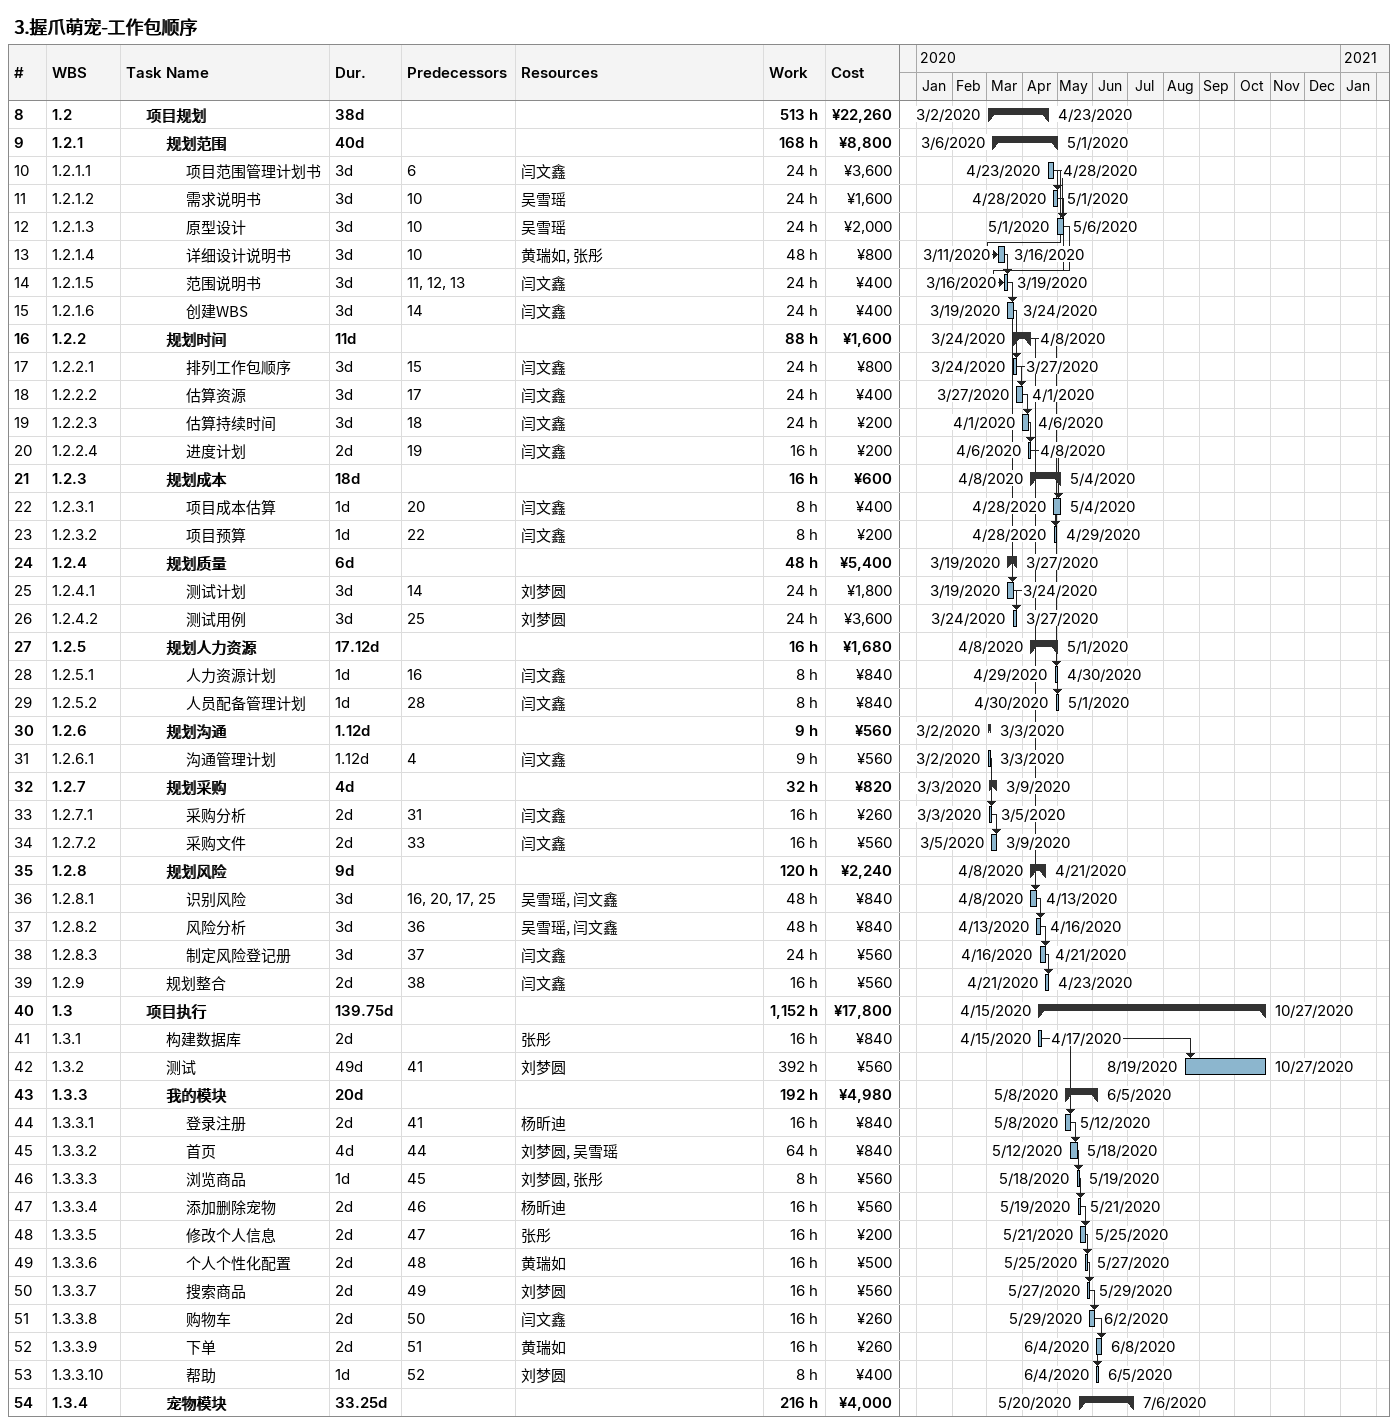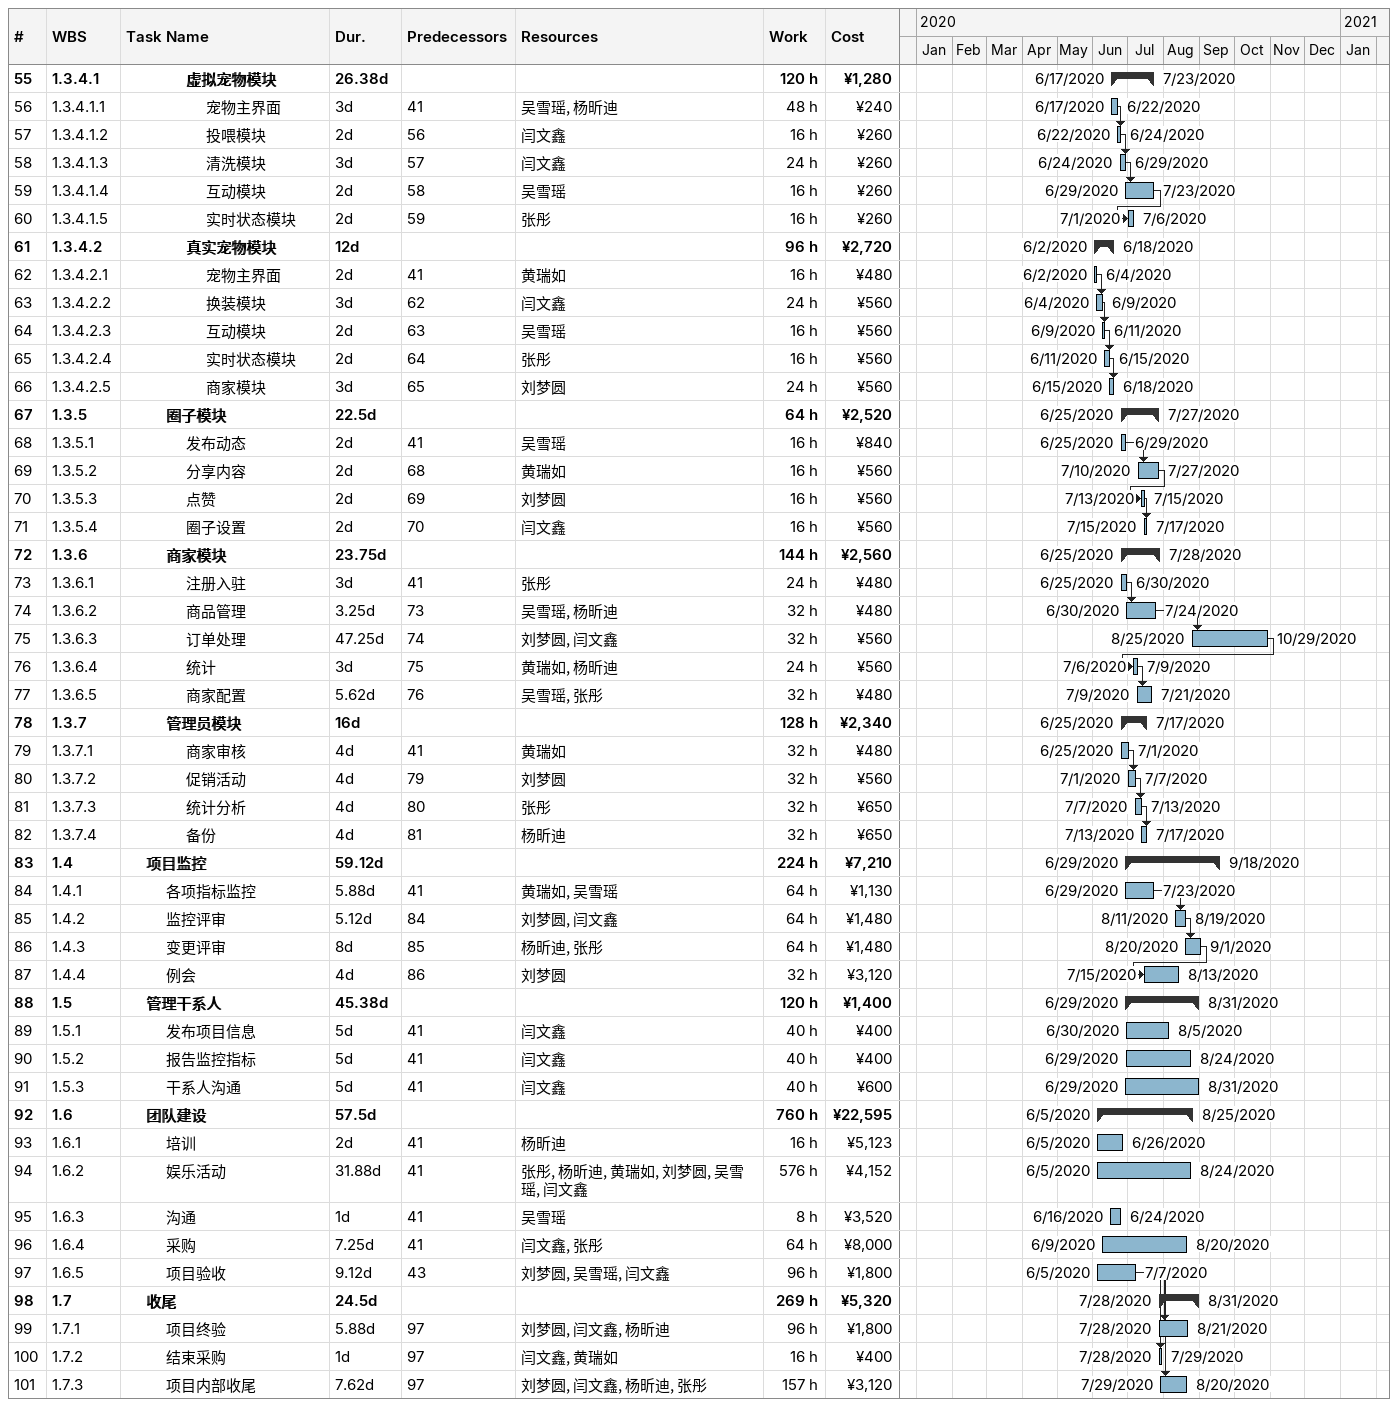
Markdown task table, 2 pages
3.握爪萌宠-工作包顺序

| ID | WBS | Task | Duration | Start | Finish | Predecessors | Resources | Work (h) | Cost (¥) |
|---|---|---|---|---|---|---|---|---|---|
| 8 | 1.2 | **项目规划** | 38d | 2020-03-02 | 2020-04-23 |  |  | 513 | 22260 |
| 9 | 1.2.1 | **规划范围** | 40d | 2020-03-06 | 2020-05-01 |  |  | 168 | 8800 |
| 10 | 1.2.1.1 | 项目范围管理计划书 | 3d | 2020-04-23 | 2020-04-28 | 6 | 闫文鑫 | 24 | 3600 |
| 11 | 1.2.1.2 | 需求说明书 | 3d | 2020-04-28 | 2020-05-01 | 10 | 吴雪瑶 | 24 | 1600 |
| 12 | 1.2.1.3 | 原型设计 | 3d | 2020-05-01 | 2020-05-06 | 10 | 吴雪瑶 | 24 | 2000 |
| 13 | 1.2.1.4 | 详细设计说明书 | 3d | 2020-03-11 | 2020-03-16 | 10 | 黄瑞如, 张彤 | 48 | 800 |
| 14 | 1.2.1.5 | 范围说明书 | 3d | 2020-03-16 | 2020-03-19 | 11, 12, 13 | 闫文鑫 | 24 | 400 |
| 15 | 1.2.1.6 | 创建WBS | 3d | 2020-03-19 | 2020-03-24 | 14 | 闫文鑫 | 24 | 400 |
| 16 | 1.2.2 | **规划时间** | 11d | 2020-03-24 | 2020-04-08 |  |  | 88 | 1600 |
| 17 | 1.2.2.1 | 排列工作包顺序 | 3d | 2020-03-24 | 2020-03-27 | 15 | 闫文鑫 | 24 | 800 |
| 18 | 1.2.2.2 | 估算资源 | 3d | 2020-03-27 | 2020-04-01 | 17 | 闫文鑫 | 24 | 400 |
| 19 | 1.2.2.3 | 估算持续时间 | 3d | 2020-04-01 | 2020-04-06 | 18 | 闫文鑫 | 24 | 200 |
| 20 | 1.2.2.4 | 进度计划 | 2d | 2020-04-06 | 2020-04-08 | 19 | 闫文鑫 | 16 | 200 |
| 21 | 1.2.3 | **规划成本** | 18d | 2020-04-08 | 2020-05-04 |  |  | 16 | 600 |
| 22 | 1.2.3.1 | 项目成本估算 | 1d | 2020-04-28 | 2020-05-04 | 20 | 闫文鑫 | 8 | 400 |
| 23 | 1.2.3.2 | 项目预算 | 1d | 2020-04-28 | 2020-04-29 | 22 | 闫文鑫 | 8 | 200 |
| 24 | 1.2.4 | **规划质量** | 6d | 2020-03-19 | 2020-03-27 |  |  | 48 | 5400 |
| 25 | 1.2.4.1 | 测试计划 | 3d | 2020-03-19 | 2020-03-24 | 14 | 刘梦圆 | 24 | 1800 |
| 26 | 1.2.4.2 | 测试用例 | 3d | 2020-03-24 | 2020-03-27 | 25 | 刘梦圆 | 24 | 3600 |
| 27 | 1.2.5 | **规划人力资源** | 17.12d | 2020-04-08 | 2020-05-01 |  |  | 16 | 1680 |
| 28 | 1.2.5.1 | 人力资源计划 | 1d | 2020-04-29 | 2020-04-30 | 16 | 闫文鑫 | 8 | 840 |
| 29 | 1.2.5.2 | 人员配备管理计划 | 1d | 2020-04-30 | 2020-05-01 | 28 | 闫文鑫 | 8 | 840 |
| 30 | 1.2.6 | **规划沟通** | 1.12d | 2020-03-02 | 2020-03-03 |  |  | 9 | 560 |
| 31 | 1.2.6.1 | 沟通管理计划 | 1.12d | 2020-03-02 | 2020-03-03 | 4 | 闫文鑫 | 9 | 560 |
| 32 | 1.2.7 | **规划采购** | 4d | 2020-03-03 | 2020-03-09 |  |  | 32 | 820 |
| 33 | 1.2.7.1 | 采购分析 | 2d | 2020-03-03 | 2020-03-05 | 31 | 闫文鑫 | 16 | 260 |
| 34 | 1.2.7.2 | 采购文件 | 2d | 2020-03-05 | 2020-03-09 | 33 | 闫文鑫 | 16 | 560 |
| 35 | 1.2.8 | **规划风险** | 9d | 2020-04-08 | 2020-04-21 |  |  | 120 | 2240 |
| 36 | 1.2.8.1 | 识别风险 | 3d | 2020-04-08 | 2020-04-13 | 16, 20, 17, 25 | 吴雪瑶, 闫文鑫 | 48 | 840 |
| 37 | 1.2.8.2 | 风险分析 | 3d | 2020-04-13 | 2020-04-16 | 36 | 吴雪瑶, 闫文鑫 | 48 | 840 |
| 38 | 1.2.8.3 | 制定风险登记册 | 3d | 2020-04-16 | 2020-04-21 | 37 | 闫文鑫 | 24 | 560 |
| 39 | 1.2.9 | 规划整合 | 2d | 2020-04-21 | 2020-04-23 | 38 | 闫文鑫 | 16 | 560 |
| 40 | 1.3 | **项目执行** | 139.75d | 2020-04-15 | 2020-10-27 |  |  | 1152 | 17800 |
| 41 | 1.3.1 | 构建数据库 | 2d | 2020-04-15 | 2020-04-17 |  | 张彤 | 16 | 840 |
| 42 | 1.3.2 | 测试 | 49d | 2020-08-19 | 2020-10-27 | 41 | 刘梦圆 | 392 | 560 |
| 43 | 1.3.3 | **我的模块** | 20d | 2020-05-08 | 2020-06-05 |  |  | 192 | 4980 |
| 44 | 1.3.3.1 | 登录注册 | 2d | 2020-05-08 | 2020-05-12 | 41 | 杨昕迪 | 16 | 840 |
| 45 | 1.3.3.2 | 首页 | 4d | 2020-05-12 | 2020-05-18 | 44 | 刘梦圆, 吴雪瑶 | 64 | 840 |
| 46 | 1.3.3.3 | 浏览商品 | 1d | 2020-05-18 | 2020-05-19 | 45 | 刘梦圆, 张彤 | 8 | 560 |
| 47 | 1.3.3.4 | 添加删除宠物 | 2d | 2020-05-19 | 2020-05-21 | 46 | 杨昕迪 | 16 | 560 |
| 48 | 1.3.3.5 | 修改个人信息 | 2d | 2020-05-21 | 2020-05-25 | 47 | 张彤 | 16 | 200 |
| 49 | 1.3.3.6 | 个人个性化配置 | 2d | 2020-05-25 | 2020-05-27 | 48 | 黄瑞如 | 16 | 500 |
| 50 | 1.3.3.7 | 搜索商品 | 2d | 2020-05-27 | 2020-05-29 | 49 | 刘梦圆 | 16 | 560 |
| 51 | 1.3.3.8 | 购物车 | 2d | 2020-05-29 | 2020-06-02 | 50 | 闫文鑫 | 16 | 260 |
| 52 | 1.3.3.9 | 下单 | 2d | 2020-06-04 | 2020-06-08 | 51 | 黄瑞如 | 16 | 260 |
| 53 | 1.3.3.10 | 帮助 | 1d | 2020-06-04 | 2020-06-05 | 52 | 刘梦圆 | 8 | 400 |
| 54 | 1.3.4 | **宠物模块** | 33.25d | 2020-05-20 | 2020-07-06 |  |  | 216 | 4000 |
| 55 | 1.3.4.1 | **虚拟宠物模块** | 26.38d | 2020-06-17 | 2020-07-23 |  |  | 120 | 1280 |
| 56 | 1.3.4.1.1 | 宠物主界面 | 3d | 2020-06-17 | 2020-06-22 | 41 | 吴雪瑶, 杨昕迪 | 48 | 240 |
| 57 | 1.3.4.1.2 | 投喂模块 | 2d | 2020-06-22 | 2020-06-24 | 56 | 闫文鑫 | 16 | 260 |
| 58 | 1.3.4.1.3 | 清洗模块 | 3d | 2020-06-24 | 2020-06-29 | 57 | 闫文鑫 | 24 | 260 |
| 59 | 1.3.4.1.4 | 互动模块 | 2d | 2020-06-29 | 2020-07-23 | 58 | 吴雪瑶 | 16 | 260 |
| 60 | 1.3.4.1.5 | 实时状态模块 | 2d | 2020-07-01 | 2020-07-06 | 59 | 张彤 | 16 | 260 |
| 61 | 1.3.4.2 | **真实宠物模块** | 12d | 2020-06-02 | 2020-06-18 |  |  | 96 | 2720 |
| 62 | 1.3.4.2.1 | 宠物主界面 | 2d | 2020-06-02 | 2020-06-04 | 41 | 黄瑞如 | 16 | 480 |
| 63 | 1.3.4.2.2 | 换装模块 | 3d | 2020-06-04 | 2020-06-09 | 62 | 闫文鑫 | 24 | 560 |
| 64 | 1.3.4.2.3 | 互动模块 | 2d | 2020-06-09 | 2020-06-11 | 63 | 吴雪瑶 | 16 | 560 |
| 65 | 1.3.4.2.4 | 实时状态模块 | 2d | 2020-06-11 | 2020-06-15 | 64 | 张彤 | 16 | 560 |
| 66 | 1.3.4.2.5 | 商家模块 | 3d | 2020-06-15 | 2020-06-18 | 65 | 刘梦圆 | 24 | 560 |
| 67 | 1.3.5 | **圈子模块** | 22.5d | 2020-06-25 | 2020-07-27 |  |  | 64 | 2520 |
| 68 | 1.3.5.1 | 发布动态 | 2d | 2020-06-25 | 2020-06-29 | 41 | 吴雪瑶 | 16 | 840 |
| 69 | 1.3.5.2 | 分享内容 | 2d | 2020-07-10 | 2020-07-27 | 68 | 黄瑞如 | 16 | 560 |
| 70 | 1.3.5.3 | 点赞 | 2d | 2020-07-13 | 2020-07-15 | 69 | 刘梦圆 | 16 | 560 |
| 71 | 1.3.5.4 | 圈子设置 | 2d | 2020-07-15 | 2020-07-17 | 70 | 闫文鑫 | 16 | 560 |
| 72 | 1.3.6 | **商家模块** | 23.75d | 2020-06-25 | 2020-07-28 |  |  | 144 | 2560 |
| 73 | 1.3.6.1 | 注册入驻 | 3d | 2020-06-25 | 2020-06-30 | 41 | 张彤 | 24 | 480 |
| 74 | 1.3.6.2 | 商品管理 | 3.25d | 2020-06-30 | 2020-07-24 | 73 | 吴雪瑶, 杨昕迪 | 32 | 480 |
| 75 | 1.3.6.3 | 订单处理 | 47.25d | 2020-08-25 | 2020-10-29 | 74 | 刘梦圆, 闫文鑫 | 32 | 560 |
| 76 | 1.3.6.4 | 统计 | 3d | 2020-07-06 | 2020-07-09 | 75 | 黄瑞如, 杨昕迪 | 24 | 560 |
| 77 | 1.3.6.5 | 商家配置 | 5.62d | 2020-07-09 | 2020-07-21 | 76 | 吴雪瑶, 张彤 | 32 | 480 |
| 78 | 1.3.7 | **管理员模块** | 16d | 2020-06-25 | 2020-07-17 |  |  | 128 | 2340 |
| 79 | 1.3.7.1 | 商家审核 | 4d | 2020-06-25 | 2020-07-01 | 41 | 黄瑞如 | 32 | 480 |
| 80 | 1.3.7.2 | 促销活动 | 4d | 2020-07-01 | 2020-07-07 | 79 | 刘梦圆 | 32 | 560 |
| 81 | 1.3.7.3 | 统计分析 | 4d | 2020-07-07 | 2020-07-13 | 80 | 张彤 | 32 | 650 |
| 82 | 1.3.7.4 | 备份 | 4d | 2020-07-13 | 2020-07-17 | 81 | 杨昕迪 | 32 | 650 |
| 83 | 1.4 | **项目监控** | 59.12d | 2020-06-29 | 2020-09-18 |  |  | 224 | 7210 |
| 84 | 1.4.1 | 各项指标监控 | 5.88d | 2020-06-29 | 2020-07-23 | 41 | 黄瑞如, 吴雪瑶 | 64 | 1130 |
| 85 | 1.4.2 | 监控评审 | 5.12d | 2020-08-11 | 2020-08-19 | 84 | 刘梦圆, 闫文鑫 | 64 | 1480 |
| 86 | 1.4.3 | 变更评审 | 8d | 2020-08-20 | 2020-09-01 | 85 | 杨昕迪, 张彤 | 64 | 1480 |
| 87 | 1.4.4 | 例会 | 4d | 2020-07-15 | 2020-08-13 | 86 | 刘梦圆 | 32 | 3120 |
| 88 | 1.5 | **管理干系人** | 45.38d | 2020-06-29 | 2020-08-31 |  |  | 120 | 1400 |
| 89 | 1.5.1 | 发布项目信息 | 5d | 2020-06-30 | 2020-08-05 | 41 | 闫文鑫 | 40 | 400 |
| 90 | 1.5.2 | 报告监控指标 | 5d | 2020-06-29 | 2020-08-24 | 41 | 闫文鑫 | 40 | 400 |
| 91 | 1.5.3 | 干系人沟通 | 5d | 2020-06-29 | 2020-08-31 | 41 | 闫文鑫 | 40 | 600 |
| 92 | 1.6 | **团队建设** | 57.5d | 2020-06-05 | 2020-08-25 |  |  | 760 | 22595 |
| 93 | 1.6.1 | 培训 | 2d | 2020-06-05 | 2020-06-26 | 41 | 杨昕迪 | 16 | 5123 |
| 94 | 1.6.2 | 娱乐活动 | 31.88d | 2020-06-05 | 2020-08-24 | 41 | 张彤, 杨昕迪, 黄瑞如, 刘梦圆, 吴雪瑶, 闫文鑫 | 576 | 4152 |
| 95 | 1.6.3 | 沟通 | 1d | 2020-06-16 | 2020-06-24 | 41 | 吴雪瑶 | 8 | 3520 |
| 96 | 1.6.4 | 采购 | 7.25d | 2020-06-09 | 2020-08-20 | 41 | 闫文鑫, 张彤 | 64 | 8000 |
| 97 | 1.6.5 | 项目验收 | 9.12d | 2020-06-05 | 2020-07-07 | 43 | 刘梦圆, 吴雪瑶, 闫文鑫 | 96 | 1800 |
| 98 | 1.7 | **收尾** | 24.5d | 2020-07-28 | 2020-08-31 |  |  | 269 | 5320 |
| 99 | 1.7.1 | 项目终验 | 5.88d | 2020-07-28 | 2020-08-21 | 97 | 刘梦圆, 闫文鑫, 杨昕迪 | 96 | 1800 |
| 100 | 1.7.2 | 结束采购 | 1d | 2020-07-28 | 2020-07-29 | 97 | 闫文鑫, 黄瑞如 | 16 | 400 |
| 101 | 1.7.3 | 项目内部收尾 | 7.62d | 2020-07-29 | 2020-08-20 | 97 | 刘梦圆, 闫文鑫, 杨昕迪, 张彤 | 157 | 3120 |
